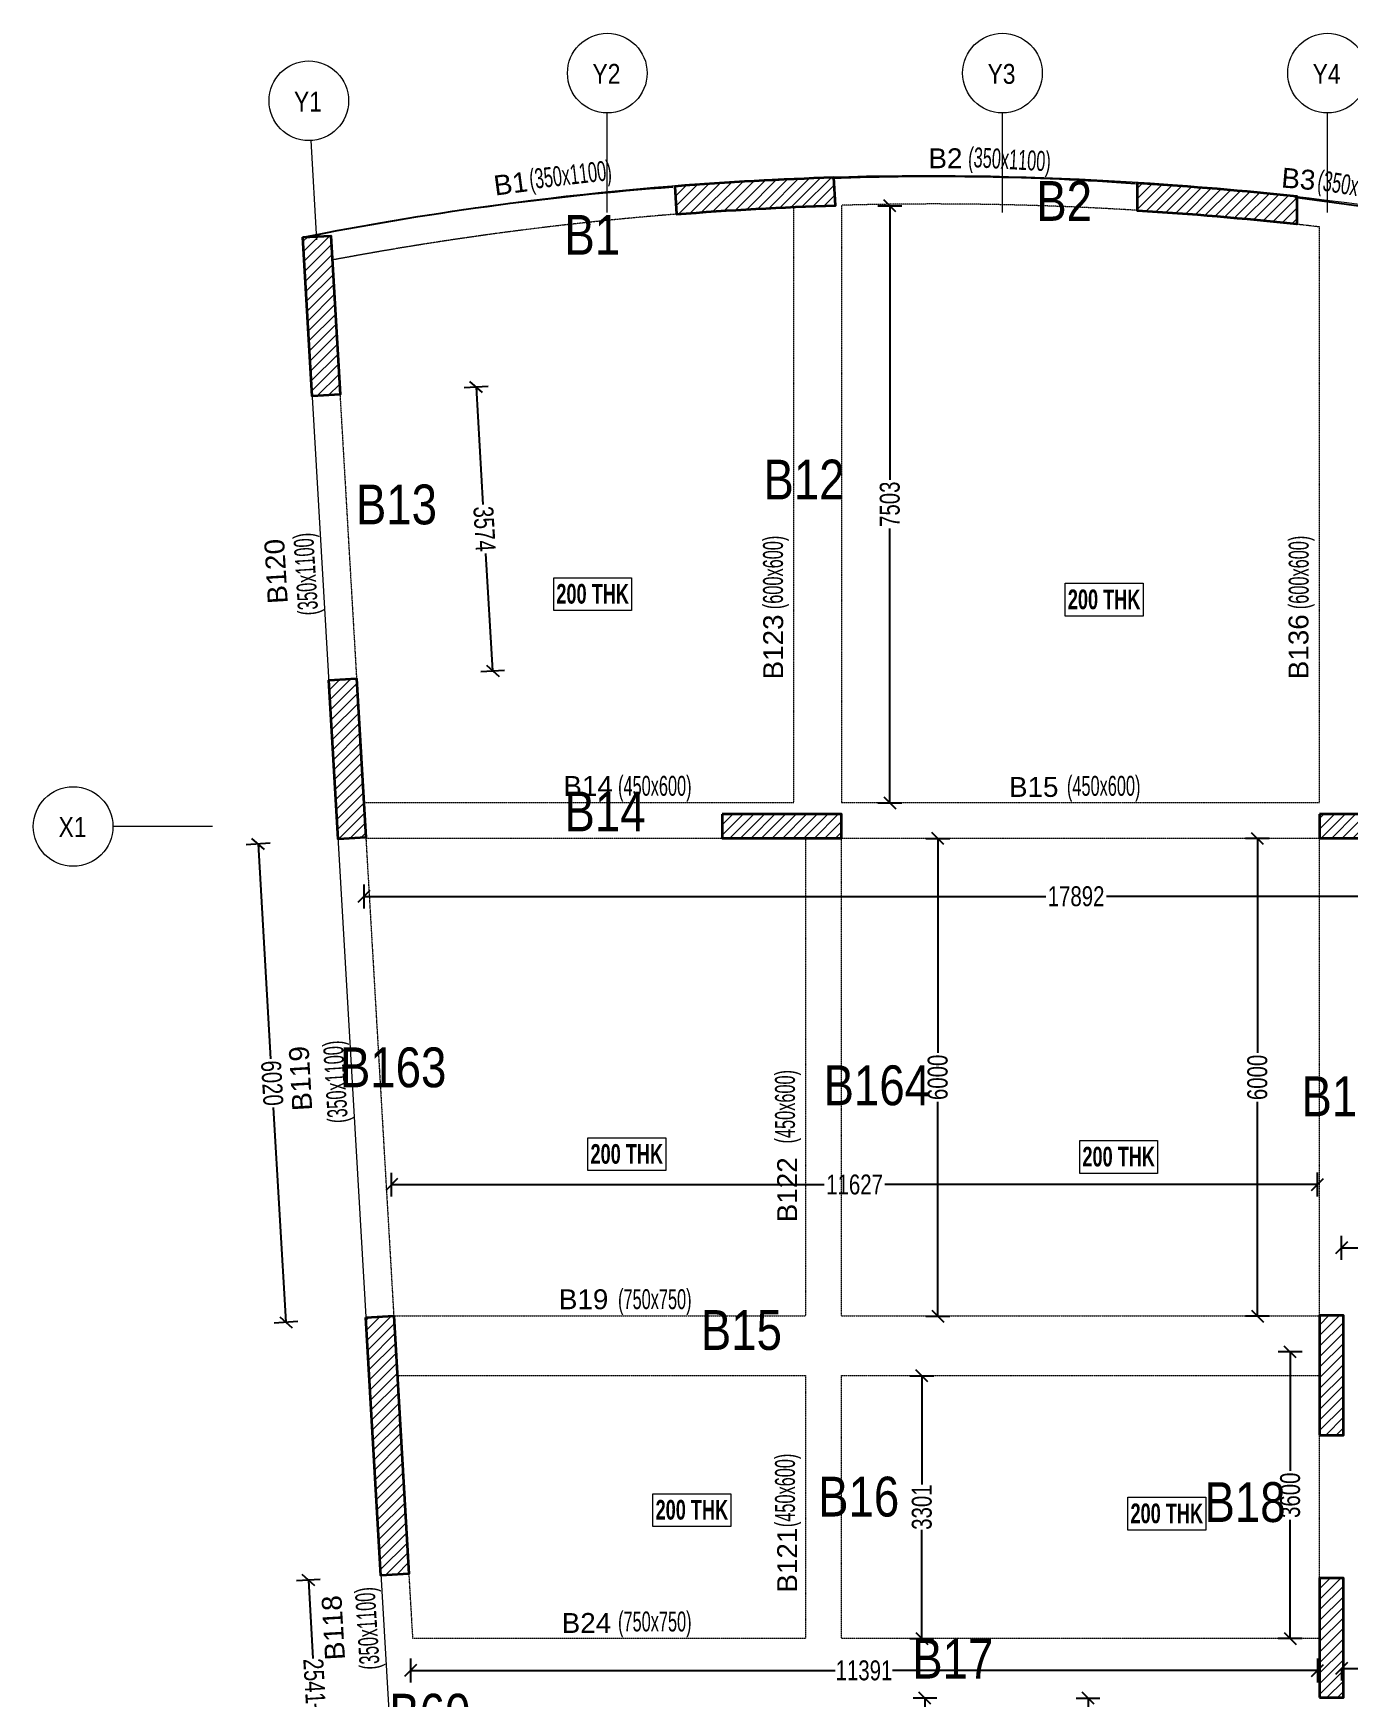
# Model space of a CAD drawing. Header units: millimetres. Extents: x 1 to 72184, y 68 to 60126.
# Drawn here: x 1 to 16522, y 39212 to 60126 of the extents above; entities that cross this region are included whole.
import ezdxf
from ezdxf.enums import TextEntityAlignment as Align

# ---------------------------------------------------------------- set-up
doc = ezdxf.new("R2010")
doc.units = ezdxf.units.MM
doc.linetypes.add('Grid Line', pattern=[2222.5, 1270, -317.5, 317.5, -317.5])
doc.linetypes.add('HIDDEN', pattern=[0.375, 0.25, -0.125])
for name, color, linetype, lineweight in [('A-FLOR-IDEN', 11, 'Continuous', 9), ('A-GRIDS', 8, 'Continuous', 9), ('S-BEAM', 7, 'Continuous', 18), ('S-BEAM-IDEN', 2, 'Continuous', 9), ('S-COL HATCH', 9, 'Continuous', 0), ('S-COLS', 5, 'Continuous', 35), ('S-GRIDS', 8, 'Continuous', 9)]:
    doc.layers.add(name, color=color, linetype=linetype, lineweight=lineweight)
doc.layers.add('Abhinav working', color=6, linetype='Continuous')
doc.layers.add('Beam Nos', color=7, linetype='Continuous')
doc.styles.add('Arial Narrow', font='ARIALN.TTF', dxfattribs={"height": 400})
doc.styles.add('Dim.s & Anno.(Misc.)', font='ARIALN.TTF')
doc.styles.add('SC-BBS1', font='SansSerif')
doc.styles.add('SOBHA', font='swisscl.ttf')
doc.styles.add('Swis721 LtCn BT', font='swisscl.ttf', dxfattribs={"width": 0.9, "height": 233.355162})
doc.styles.add('Swis721 LtCn BT_B', font='', dxfattribs={"width": 0.9, "height": 246.918336})
doc.styles.get('Swis721 LtCn BT_B').set_extended_font_data('Swis721 LtCn BT', bold=True)
doc.dimstyles.new('S-100', dxfattribs={"dimscale": 100, "dimtxt": 2.5, "dimasz": 1.5, "dimexe": 1.5, "dimexo": 1.5, "dimgap": 0.1, "dimtad": 0, "dimdec": 0, "dimrnd": 0.0005, "dimzin": 0, "dimdsep": 46, "dimtxsty": 'SOBHA', "dimblk": 'OBLIQUE', "dimcen": 0.09, "dimclrd": 8, "dimclre": 8, "dimclrt": 6, "dimadec": 0, "dimazin": 0, "dimtfac": 1, "dimtdec": 0, "dimtofl": 0, "dimtmove": 0, "dimatfit": 3, "dimfxl": 1.5, "dimfxlon": 1, "dimtolj": 1, "dimtzin": 0, "dimlwd": -1, "dimlwe": -1, "dimarcsym": 0})
pattern_1 = [(45, (-31215772.29, 20872216.62), (-66.29126074, 66.29126074), [])]

# ---------------------------------------------------------------- blocks, each defined once
blk = doc.blocks.new('Grid - Type 1 Structural-6743905-9TH FLOOR LVL')
at = {"layer": 'A-GRIDS'}
blk.add_circle((0, 0), 4, dxfattribs=at)
blk = doc.blocks.new('A$C45bf0ae9')
at = {"layer": 'S-GRIDS', "linetype": 'Grid Line'}
for p, q in [((-12545, 41014), (-12545, 42264)), ((-7583, 41014), (-7583, 42264)), ((-3500, 41014), (-3500, 42264)), ((-16192, 40669), (-16265, 41917)), ((-17504, 33297), (-18754, 33297))]:
    blk.add_line(p, q, dxfattribs=at)
at = {"layer": 'A-GRIDS', "xscale": 124.9999999999999, "yscale": 124.9999999999999, "zscale": 124.9999999999999}
for p in [(-12545, 42764), (-7583, 42764), (-3500, 42764)]:
    blk.add_blockref('Grid - Type 1 Structural-6743905-9TH FLOOR LVL', p, dxfattribs=at)
for p, rotation in [((-16294, 42416), 3.339999999999538), ((-19254, 33297), 89.99999999999982)]:
    blk.add_blockref('Grid - Type 1 Structural-6743905-9TH FLOOR LVL', p, dxfattribs=dict(at, rotation=rotation))
at = {"layer": 'A-GRIDS', "lineweight": 18, "char_height": 250, "width": 440.93, "attachment_point": 1, "style": 'Arial Narrow'}
for s, insert in [('Y2', (-12731, 42879)), ('Y3', (-7769, 42879)), ('Y4', (-3686, 42879)), ('Y1', (-16480, 42530)), ('X1', (-19437, 33415))]:
    blk.add_mtext(s, dxfattribs=dict(at, insert=insert))
blk = doc.blocks.new('_OBLIQUE')
at = {"color": 0, "linetype": 'ByBlock'}
blk.add_line((-0.5, -0.5), (0.5, 0.5), dxfattribs=at)
blk = doc.blocks.new('*D524')
at = {"layer": 'Abhinav working', "color": 8, "transparency": 16777216}
for p, q in [((10609, 57959), (10909, 57959)), ((10759, 57959), (10759, 54514)), ((10759, 50456), (10759, 53902)), ((10609, 50456), (10909, 50456))]:
    blk.add_line(p, q, dxfattribs=at)
at = {"layer": 'Defpoints', "color": 0, "transparency": 16777216}
for p in [(10127, 57959, 0), (10127, 50456), (10759, 50456)]:
    blk.add_point(p, dxfattribs=at)
at = {"layer": 'Abhinav working', "color": 8, "transparency": 16777216, "xscale": 150, "yscale": 150, "zscale": 150}
for p, rotation in [((10759, 57959), 90), ((10759, 50456), 270)]:
    blk.add_blockref('_OBLIQUE', p, dxfattribs=dict(at, rotation=rotation))
at = {"layer": 'Abhinav working', "color": 6, "transparency": 16777216, "insert": (10759, 54208), "char_height": 250, "attachment_point": 5, "rotation": 90, "style": 'SOBHA'}
blk.add_mtext('\\A1;7503', dxfattribs=at)
blk = doc.blocks.new('*D525')
at = {"layer": 'Abhinav working', "color": 8, "transparency": 16777216}
for p, q in [((5413, 55673), (5713, 55690)), ((5563, 55681), (5649, 54205)), ((5771, 52114), (5685, 53590)), ((5621, 52105), (5920, 52123))]:
    blk.add_line(p, q, dxfattribs=at)
at = {"layer": 'Defpoints', "color": 0, "transparency": 16777216}
for p in [(5563, 55681), (3827, 55580, 0), (4035, 52013, 0)]:
    blk.add_point(p, dxfattribs=at)
at = {"layer": 'Abhinav working', "color": 8, "transparency": 16777216, "xscale": 150, "yscale": 150, "zscale": 150}
for p, rotation in [((5563, 55681), 93.33222429852955), ((5771, 52114), 273.3322242985295)]:
    blk.add_blockref('_OBLIQUE', p, dxfattribs=dict(at, rotation=rotation))
at = {"layer": 'Abhinav working', "color": 6, "transparency": 16777216, "insert": (5667, 53898), "char_height": 250, "attachment_point": 5, "rotation": 273.3322, "style": 'SOBHA'}
blk.add_mtext('\\A1;3574', dxfattribs=at)
blk = doc.blocks.new('*D526')
at = {"layer": 'Abhinav working', "color": 8, "transparency": 16777216}
for p, q in [((4152, 49430), (4152, 49130)), ((22044, 49432), (22044, 49132)), ((4152, 49280), (12716, 49281)), ((22044, 49282), (13480, 49281))]:
    blk.add_line(p, q, dxfattribs=at)
at = {"layer": 'Defpoints', "color": 0, "transparency": 16777216}
for p in [(4152, 50006), (22044, 50007, 0), (22044, 49282)]:
    blk.add_point(p, dxfattribs=at)
at = {"layer": 'Abhinav working', "color": 8, "transparency": 16777216, "xscale": 150, "yscale": 150, "zscale": 150}
for p, rotation in [((22044, 49282), 0.0037459850678459), ((4152, 49280), 180.0037459850678)]:
    blk.add_blockref('_OBLIQUE', p, dxfattribs=dict(at, rotation=rotation))
at = {"layer": 'Abhinav working', "color": 6, "transparency": 16777216, "insert": (13098, 49281), "char_height": 250, "attachment_point": 5, "rotation": 0.0037, "style": 'SOBHA'}
blk.add_mtext('\\A1;17892', dxfattribs=at)
blk = doc.blocks.new('*D527')
at = {"layer": 'Abhinav working', "color": 8, "transparency": 16777216}
for p, q in [((4502, 45509), (4502, 45809)), ((16129, 45510), (16129, 45810)), ((4502, 45659), (9935, 45659)), ((16129, 45660), (10697, 45659))]:
    blk.add_line(p, q, dxfattribs=at)
at = {"layer": 'Defpoints', "color": 0, "transparency": 16777216}
for p in [(16129, 45660), (4502, 44006), (16130, 44007, 0)]:
    blk.add_point(p, dxfattribs=at)
at = {"layer": 'Abhinav working', "color": 8, "transparency": 16777216, "xscale": 150, "yscale": 150, "zscale": 150}
for p, rotation in [((4502, 45659), 180.0057640233731), ((16129, 45660), 0.005764023373202)]:
    blk.add_blockref('_OBLIQUE', p, dxfattribs=dict(at, rotation=rotation))
at = {"layer": 'Abhinav working', "color": 6, "transparency": 16777216, "insert": (10316, 45659), "char_height": 250, "attachment_point": 5, "rotation": 0.0058, "style": 'SOBHA'}
blk.add_mtext('\\A1;11627', dxfattribs=at)
blk = doc.blocks.new('*D528')
at = {"layer": 'Abhinav working', "color": 8, "transparency": 16777216}
for p, q in [((11011, 43257), (11311, 43257)), ((11161, 43257), (11161, 41891)), ((11161, 39956), (11161, 41322)), ((11011, 39956), (11311, 39956))]:
    blk.add_line(p, q, dxfattribs=at)
at = {"layer": 'Defpoints', "color": 0, "transparency": 16777216}
for p in [(10128, 43257, 0), (10128, 39956), (11161, 39956)]:
    blk.add_point(p, dxfattribs=at)
at = {"layer": 'Abhinav working', "color": 8, "transparency": 16777216, "xscale": 150, "yscale": 150, "zscale": 150}
for p, rotation in [((11161, 43257), 90), ((11161, 39956), 270)]:
    blk.add_blockref('_OBLIQUE', p, dxfattribs=dict(at, rotation=rotation))
at = {"layer": 'Abhinav working', "color": 6, "transparency": 16777216, "insert": (11161, 41607), "char_height": 250, "attachment_point": 5, "rotation": 90, "style": 'SOBHA'}
blk.add_mtext('\\A1;3301', dxfattribs=at)
blk = doc.blocks.new('*D529')
at = {"layer": 'Abhinav working', "color": 8, "transparency": 16777216}
for p, q in [((4738, 39703), (4738, 39403)), ((4738, 39553), (10074, 39554)), ((16130, 39555), (10794, 39554)), ((16130, 39705), (16130, 39405))]:
    blk.add_line(p, q, dxfattribs=at)
at = {"layer": 'Defpoints', "color": 0, "transparency": 16777216}
for p in [(4738, 39956), (16130, 39957, 0), (16130, 39555)]:
    blk.add_point(p, dxfattribs=at)
at = {"layer": 'Abhinav working', "color": 8, "transparency": 16777216, "xscale": 150, "yscale": 150, "zscale": 150}
for p, rotation in [((4738, 39553), 180.005883403455), ((16130, 39555), 0.0058834034550713)]:
    blk.add_blockref('_OBLIQUE', p, dxfattribs=dict(at, rotation=rotation))
at = {"layer": 'Abhinav working', "color": 6, "transparency": 16777216, "insert": (10434, 39554), "char_height": 250, "attachment_point": 5, "rotation": 0.0059, "style": 'SOBHA'}
blk.add_mtext('\\A1;11391', dxfattribs=at)
blk = doc.blocks.new('*D530')
at = {"layer": 'Abhinav working', "color": 8, "transparency": 16777216}
for p, q in [((16430, 39579), (16430, 39429)), ((16430, 39579), (19873, 39579)), ((23929, 39579), (20485, 39579)), ((23929, 39579), (23929, 39429))]:
    blk.add_line(p, q, dxfattribs=at)
at = {"layer": 'Defpoints', "color": 0, "transparency": 16777216}
for p in [(16430, 39656), (23929, 39656), (23929, 39579)]:
    blk.add_point(p, dxfattribs=at)
at = {"layer": 'Abhinav working', "color": 8, "transparency": 16777216, "xscale": 150, "yscale": 150, "zscale": 150, "rotation": 180}
blk.add_blockref('_OBLIQUE', (16430, 39579), dxfattribs=at)
at = {"layer": 'Abhinav working', "color": 8, "transparency": 16777216, "xscale": 150, "yscale": 150, "zscale": 150}
blk.add_blockref('_OBLIQUE', (23929, 39579), dxfattribs=at)
at = {"layer": 'Abhinav working', "color": 6, "transparency": 16777216, "insert": (20179, 39579), "char_height": 250, "attachment_point": 5, "style": 'SOBHA'}
blk.add_mtext('\\A1;7500', dxfattribs=at)
blk = doc.blocks.new('*D531')
at = {"layer": 'Abhinav working', "color": 8, "transparency": 16777216}
for p, q in [((16430, 44714), (16430, 45014)), ((23929, 44713), (23929, 45013)), ((16430, 44864), (19874, 44864)), ((23929, 44863), (20486, 44864))]:
    blk.add_line(p, q, dxfattribs=at)
at = {"layer": 'Defpoints', "color": 0, "transparency": 16777216}
for p in [(23929, 44863), (16430, 44007, 0), (23929, 44006)]:
    blk.add_point(p, dxfattribs=at)
at = {"layer": 'Abhinav working', "color": 8, "transparency": 16777216, "xscale": 150, "yscale": 150, "zscale": 150}
for p, rotation in [((16430, 44864), 179.9910636121946), ((23929, 44863), 359.9910636121946)]:
    blk.add_blockref('_OBLIQUE', p, dxfattribs=dict(at, rotation=rotation))
at = {"layer": 'Abhinav working', "color": 6, "transparency": 16777216, "insert": (20180, 44864), "char_height": 250, "attachment_point": 5, "rotation": 359.9911, "style": 'SOBHA'}
blk.add_mtext('\\A1;7500', dxfattribs=at)
blk = doc.blocks.new('*D324')
at = {"layer": 'Abhinav working', "color": 8, "transparency": 16777216}
for p, q in [((11350, 39206), (11050, 39206)), ((11200, 39206), (11200, 35041)), ((11200, 30262), (11200, 34427)), ((11350, 30262), (11050, 30262))]:
    blk.add_line(p, q, dxfattribs=at)
at = {"layer": 'Defpoints', "color": 0, "transparency": 16777216}
for p in [(11200, 39206), (11934, 39206), (11960, 30262)]:
    blk.add_point(p, dxfattribs=at)
at = {"layer": 'Abhinav working', "color": 8, "transparency": 16777216, "xscale": 150, "yscale": 150, "zscale": 150}
for p, rotation in [((11200, 39206), 90), ((11200, 30262), 270)]:
    blk.add_blockref('_OBLIQUE', p, dxfattribs=dict(at, rotation=rotation))
at = {"layer": 'Abhinav working', "color": 6, "transparency": 16777216, "insert": (11200, 34734), "char_height": 250, "attachment_point": 5, "rotation": 90, "style": 'SOBHA'}
blk.add_mtext('\\A1;8945', dxfattribs=at)
blk = doc.blocks.new('*D325')
at = {"layer": 'Abhinav working', "color": 8, "transparency": 16777216}
for p, q in [((3606, 40698), (3307, 40681)), ((3457, 40690), (3514, 39705)), ((3605, 38153), (3547, 39137)), ((3755, 38161), (3455, 38144))]:
    blk.add_line(p, q, dxfattribs=at)
at = {"layer": 'Defpoints', "color": 0, "transparency": 16777216}
for p in [(4342, 40741, 0), (3605, 38153), (4490, 38204, 0)]:
    blk.add_point(p, dxfattribs=at)
at = {"layer": 'Abhinav working', "color": 8, "transparency": 16777216, "xscale": 150, "yscale": 150, "zscale": 150}
for p, rotation in [((3457, 40690), 93.34996493259764), ((3605, 38153), 273.3499649325977)]:
    blk.add_blockref('_OBLIQUE', p, dxfattribs=dict(at, rotation=rotation))
at = {"layer": 'Abhinav working', "color": 6, "transparency": 16777216, "insert": (3531, 39421), "char_height": 250, "attachment_point": 5, "rotation": 273.35, "style": 'SOBHA'}
blk.add_mtext('\\A1;2541', dxfattribs=at)
blk = doc.blocks.new('*D446')
at = {"layer": 'Abhinav working', "color": 8, "transparency": 16777216}
for p, q in [((15937, 43556), (15637, 43556)), ((15787, 43556), (15787, 42063)), ((15787, 39956), (15787, 41449)), ((15937, 39956), (15637, 39956))]:
    blk.add_line(p, q, dxfattribs=at)
at = {"layer": 'Defpoints', "color": 0, "transparency": 16777216}
for p in [(15787, 43556), (16130, 43556, 0), (16130, 39956, 0)]:
    blk.add_point(p, dxfattribs=at)
at = {"layer": 'Abhinav working', "color": 8, "transparency": 16777216, "xscale": 150, "yscale": 150, "zscale": 150}
for p, rotation in [((15787, 43556), 90), ((15787, 39956), 270)]:
    blk.add_blockref('_OBLIQUE', p, dxfattribs=dict(at, rotation=rotation))
at = {"layer": 'Abhinav working', "color": 6, "transparency": 16777216, "insert": (15787, 41756), "char_height": 250, "attachment_point": 5, "rotation": 90, "style": 'SOBHA'}
blk.add_mtext('\\A1;3600', dxfattribs=at)
blk = doc.blocks.new('*D447')
at = {"layer": 'Abhinav working', "color": 8, "transparency": 16777216}
for p, q in [((2975, 49948), (2675, 49930)), ((2825, 49939), (2982, 47241)), ((3175, 43929), (3018, 46627)), ((3325, 43938), (3026, 43920))]:
    blk.add_line(p, q, dxfattribs=at)
at = {"layer": 'Defpoints', "color": 0, "transparency": 16777216}
for p in [(3803, 49996, 0), (2825, 49939), (4153, 43986)]:
    blk.add_point(p, dxfattribs=at)
at = {"layer": 'Abhinav working', "color": 8, "transparency": 16777216, "xscale": 150, "yscale": 150, "zscale": 150}
for p, rotation in [((2825, 49939), 93.33497797736294), ((3175, 43929), 273.3349779773629)]:
    blk.add_blockref('_OBLIQUE', p, dxfattribs=dict(at, rotation=rotation))
at = {"layer": 'Abhinav working', "color": 6, "transparency": 16777216, "insert": (3000, 46934), "char_height": 250, "attachment_point": 5, "rotation": 273.335, "style": 'SOBHA'}
blk.add_mtext('\\A1;6020', dxfattribs=at)
blk = doc.blocks.new('*D448')
at = {"layer": 'Abhinav working', "color": 8, "transparency": 16777216}
for p, q in [((11211, 50007), (11511, 50007)), ((11361, 50007), (11361, 47315)), ((11361, 44007), (11361, 46700)), ((11211, 44007), (11511, 44007))]:
    blk.add_line(p, q, dxfattribs=at)
at = {"layer": 'Defpoints', "color": 0, "transparency": 16777216}
for p in [(10128, 50007, 0), (10128, 44007, 0), (11361, 44007)]:
    blk.add_point(p, dxfattribs=at)
at = {"layer": 'Abhinav working', "color": 8, "transparency": 16777216, "xscale": 150, "yscale": 150, "zscale": 150}
for p, rotation in [((11361, 50007), 90), ((11361, 44007), 270)]:
    blk.add_blockref('_OBLIQUE', p, dxfattribs=dict(at, rotation=rotation))
at = {"layer": 'Abhinav working', "color": 6, "transparency": 16777216, "insert": (11361, 47007), "char_height": 250, "attachment_point": 5, "rotation": 90, "style": 'SOBHA'}
blk.add_mtext('\\A1;6000', dxfattribs=at)
blk = doc.blocks.new('*D449')
at = {"layer": 'Abhinav working', "color": 8, "transparency": 16777216}
for p, q in [((15525, 50006), (15225, 50006)), ((15375, 50006), (15375, 47313)), ((15375, 44006), (15375, 46699)), ((15525, 44006), (15225, 44006))]:
    blk.add_line(p, q, dxfattribs=at)
at = {"layer": 'Defpoints', "color": 0, "transparency": 16777216}
for p in [(15375, 50006), (16130, 50006, 0), (16130, 44006, 0)]:
    blk.add_point(p, dxfattribs=at)
at = {"layer": 'Abhinav working', "color": 8, "transparency": 16777216, "xscale": 150, "yscale": 150, "zscale": 150}
for p, rotation in [((15375, 50006), 90), ((15375, 44006), 270)]:
    blk.add_blockref('_OBLIQUE', p, dxfattribs=dict(at, rotation=rotation))
at = {"layer": 'Abhinav working', "color": 6, "transparency": 16777216, "insert": (15375, 47006), "char_height": 250, "attachment_point": 5, "rotation": 90, "style": 'SOBHA'}
blk.add_mtext('\\A1;6000', dxfattribs=at)
blk = doc.blocks.new('*D480')
at = {"layer": 'Abhinav working', "color": 8, "transparency": 16777216}
for p, q in [((13098, 39206), (13398, 39206)), ((13248, 39206), (13248, 36835)), ((13248, 33896), (13248, 36267)), ((13098, 33896), (13398, 33896))]:
    blk.add_line(p, q, dxfattribs=at)
at = {"layer": 'Defpoints', "color": 0, "transparency": 16777216}
for p in [(12434, 39206), (12434, 33896), (13248, 33896)]:
    blk.add_point(p, dxfattribs=at)
at = {"layer": 'Abhinav working', "color": 8, "transparency": 16777216, "xscale": 150, "yscale": 150, "zscale": 150}
for p, rotation in [((13248, 39206), 90), ((13248, 33896), 270)]:
    blk.add_blockref('_OBLIQUE', p, dxfattribs=dict(at, rotation=rotation))
at = {"layer": 'Abhinav working', "color": 6, "transparency": 16777216, "insert": (13248, 36551), "char_height": 250, "attachment_point": 5, "rotation": 90, "style": 'SOBHA'}
blk.add_mtext('\\A1;5311', dxfattribs=at)

msp = doc.modelspace()

# ---------------------------------------------------------------- hatches: boundary and pattern name
at = {"layer": 'S-COL HATCH', "transparency": 33554687}
h = msp.add_hatch(dxfattribs=at)
h.set_pattern_fill('ANSI31', color=256, scale=750)
h.set_pattern_definition(pattern_1)
h.paths.add_polyline_path([(10074.9, 57962.1), (10055.8, 58311.7, 0.0118501), (8058.8, 58202.2), (8077.9, 57852.6, -0.0119492)])
h = msp.add_hatch(dxfattribs=at)
h.set_pattern_fill('ANSI31', color=256, scale=750)
h.set_pattern_definition(pattern_1)
h.paths.add_polyline_path([(15869.9, 57725.3), (15869.9, 58077.4, 0.0118918), (13869.9, 58245.3), (13869.9, 57894.6, -0.011992)])
h = msp.add_hatch(dxfattribs=at)
h.set_pattern_fill('ANSI31', color=256, scale=750)
h.set_pattern_definition(pattern_1)
h.paths.add_polyline_path([(3504, 55565.3), (3853.4, 55585.7), (3736.9, 57582.3), (3387.5, 57561.9)])
h = msp.add_hatch(dxfattribs=at)
h.set_pattern_fill('ANSI31', color=256, scale=750)
h.set_pattern_definition(pattern_1)
h.paths.add_polyline_path([(3828.6, 50001), (4178, 50021.4), (4061.5, 52018), (3712.1, 51997.7)])
h = msp.add_hatch(dxfattribs=at)
h.set_pattern_fill('ANSI31', color=256, scale=750)
h.set_pattern_definition(pattern_1)
h.paths.add_polyline_path([(10153.8, 50012.7), (10153.8, 50312.7), (8653.8, 50312.7), (8653.8, 50012.7)])
h = msp.add_hatch(dxfattribs=at)
h.set_pattern_fill('ANSI31', color=256, scale=750)
h.set_pattern_definition(pattern_1)
h.paths.add_polyline_path([(17655.7, 50012.7), (17655.7, 50312.7), (16155.7, 50312.7), (16155.7, 50012.7)])
h = msp.add_hatch(dxfattribs=at)
h.set_pattern_fill('ANSI31', color=256, scale=750)
h.set_pattern_definition([(45, (-31343257.79, 20900885.62), (-66.29126074, 66.29126074), [])])
h.paths.add_polyline_path([(4368, 40746.6), (4717.4, 40767), (4528.1, 44011.5), (4178.7, 43991.1)])
h = msp.add_hatch(dxfattribs=at)
h.set_pattern_fill('ANSI31', color=256, scale=750)
h.set_pattern_definition(pattern_1)
h.paths.add_polyline_path([(16455.7, 44012.7), (16155.7, 44012.7), (16155.7, 42512.7), (16455.7, 42512.7)])
h = msp.add_hatch(dxfattribs=at)
h.set_pattern_fill('ANSI31', color=256, scale=750)
h.set_pattern_definition(pattern_1)
h.paths.add_polyline_path([(16455.7, 40712.7), (16155.7, 40712.7), (16155.7, 39212.7), (16455.7, 39212.7)])

# ---------------------------------------------------------------- linework, layer by layer
at = {"layer": 'A-FLOR-IDEN', "color": 8, "flags": 128}
for points in [[(7514.8, 53284.4), (7514.8, 52872.5), (6537.3, 52872.5), (6537.3, 53284.4)], [(7514.8, 53284.4), (7514.8, 52872.5), (6537.3, 52872.5), (6537.3, 53284.4)], [(13938.8, 53214.4), (13938.8, 52802.5), (12961.3, 52802.5), (12961.3, 53214.4)], [(13938.8, 53214.4), (13938.8, 52802.5), (12961.3, 52802.5), (12961.3, 53214.4)], [(7943.8, 46246.4), (7943.8, 45834.5), (6966.3, 45834.5), (6966.3, 46246.4)], [(7943.8, 46246.4), (7943.8, 45834.5), (6966.3, 45834.5), (6966.3, 46246.4)], [(14121.8, 46212.4), (14121.8, 45800.5), (13144.3, 45800.5), (13144.3, 46212.4)], [(14121.8, 46212.4), (14121.8, 45800.5), (13144.3, 45800.5), (13144.3, 46212.4)], [(14725.8, 41729.9), (14725.8, 41318), (13748.3, 41318), (13748.3, 41729.9)], [(14725.8, 41729.9), (14725.8, 41318), (13748.3, 41318), (13748.3, 41729.9)]]:
    msp.add_lwpolyline(points, close=True, dxfattribs=at)
at = {"layer": 'A-FLOR-IDEN', "color": 8, "elevation": 0, "flags": 128}
msp.add_lwpolyline([(8761.1, 41775), (8761.1, 41363.2), (7783.6, 41363.2), (7783.6, 41775)], close=True, dxfattribs=at)
msp.add_lwpolyline([(8761.1, 41775), (8761.1, 41363.2), (7783.6, 41363.2), (7783.6, 41775)], close=True, dxfattribs=at)
at = {"layer": 'Abhinav working', "elevation": 0}
for points in [[(3387.5, 57561.9, -0.0306343), (8032.7, 58196.9)], [(10029.7, 58306.4, -0.0270285), (13843.8, 58240)]]:
    msp.add_lwpolyline(points, format="xyb", dxfattribs=at)
msp.add_lwpolyline([(15843.8, 58066.5), (17545.3, 57834)], dxfattribs=at)
at = {"layer": 'S-BEAM', "ltscale": 250000}
msp.add_line((3387.1, 57561.9, 0), (6582.7, 2787.5, 0), dxfattribs=at)
at = {"layer": 'S-BEAM', "linetype": 'HIDDEN'}
for p, q in [((16155.7, 50461.5, 0), (16155.7, 57692, 0)), ((4151.9, 50461.5), (9553.4, 50461.5)), ((10153.4, 50461.5), (16155.7, 50461.5)), ((4178.2, 50011.5), (16155.7, 50011.5, 0)), ((9703.8, 44011.5, 0), (9703.8, 50012.7, 0)), ((10153.8, 44012.7, 0), (10153.8, 50012.7, 0)), ((16155.7, 44011.5, 0), (16155.7, 50011.5, 0)), ((4528.6, 44011.5), (9703.8, 44011.5)), ((10153.4, 44011.5), (16455.7, 44011.5)), ((4572.4, 43261.5), (9703.8, 43261.5)), ((9703.8, 39961.5, 0), (9703.8, 43262.7, 0)), ((10153.8, 39962.7, 0), (10153.8, 43262.7, 0)), ((10153.8, 43261.5), (16155.7, 43261.5)), ((16155.7, 39961.5, 0), (16155.7, 43261.5, 0)), ((4764.5, 39961.5), (9703.8, 39961.5)), ((10153.4, 39961.5), (16155.7, 39961.5))]:
    msp.add_line(p, q, dxfattribs=at)
at = {"layer": 'S-BEAM', "linetype": 'HIDDEN', "elevation": 0}
for points in [[(9553.4, 50461.5), (9553.4, 57942.9, 0.0357696), (3754.3, 57276), (4151.9, 50461.5)], [(16155.7, 57692, 0.0368052), (10153.4, 57964.4), (10153.4, 50461.5)]]:
    msp.add_lwpolyline(points, format="xyb", dxfattribs=at)
msp.add_lwpolyline([(4178.2, 50011.5), (4764.5, 39961.5)], dxfattribs=at)
at = {"layer": 'S-BEAM', "ltscale": 250000}
msp.add_arc((11255.9, 17955.8, 0), 40380.2, 81.00201, 101.23709, dxfattribs=at)
at = {"layer": 'S-COLS', "elevation": 0}
for points in [[(10055.8, 58311.7, 0.0118501), (8058.8, 58202.2), (8077.9, 57852.6, -0.0119492), (10074.9, 57962.1), (10055.8, 58311.7)], [(13869.9, 58245.3, -0.0118918), (15869.9, 58077.4), (15869.9, 57725.3, 0.011992), (13869.9, 57894.6), (13869.9, 58245.3)]]:
    msp.add_lwpolyline(points, format="xyb", dxfattribs=at)
for points in [[(3387.5, 57561.9), (3736.9, 57582.3), (3853.4, 55585.7), (3504, 55565.3)], [(3712.1, 51997.7), (4061.5, 52018), (4178, 50021.4), (3828.6, 50001)], [(8653.8, 50312.7), (8653.8, 50012.7), (10153.8, 50012.7), (10153.8, 50312.7)], [(16155.7, 50312.7), (16155.7, 50012.7), (17655.7, 50012.7), (17655.7, 50312.7)], [(4178.7, 43991.1), (4528.1, 44011.5), (4717.4, 40767), (4368, 40746.6)], [(16155.7, 42512.7), (16455.7, 42512.7), (16455.7, 44012.7), (16155.7, 44012.7)], [(16155.7, 42512.7), (16455.7, 42512.7), (16455.7, 44012.7), (16155.7, 44012.7)], [(16155.7, 39212.7), (16455.7, 39212.7), (16455.7, 40712.7), (16155.7, 40712.7)], [(16155.7, 39212.7), (16455.7, 39212.7), (16455.7, 40712.7), (16155.7, 40712.7)]]:
    msp.add_lwpolyline(points, close=True, dxfattribs=at)

# ---------------------------------------------------------------- block references
at = {"layer": 'Beam Nos'}
msp.add_blockref('A$C45bf0ae9', (19755.5, 16861.5), dxfattribs=at)

# ---------------------------------------------------------------- texts
at = {"layer": 'A-FLOR-IDEN', "color": 1, "char_height": 246.92, "width": 1155, "attachment_point": 2, "line_spacing_factor": 0.964267, "style": 'Swis721 LtCn BT_B'}
for insert in [(7026.1, 53206.3), (7026.1, 53206.3), (13450.1, 53136.3), (13450.1, 53136.3), (7455.1, 46168.3), (7455.1, 46168.3), (13633.1, 46134.3), (13633.1, 46134.3), (8272.3, 41697), (8272.3, 41697), (14237.1, 41651.8), (14237.1, 41651.8)]:
    msp.add_mtext('200 THK', dxfattribs=dict(at, insert=insert))
at = {"layer": 'Abhinav working', "char_height": 500, "attachment_point": 1, "style": 'Dim.s & Anno.(Misc.)'}
for s, insert in [('B2', (12597.5, 58268.8, 0)), ('B1', (6670.8, 57842.4)), ('B12', (9171.1, 54768)), ('B13', (4052.5, 54455.5)), ('B14', (6671.8, 50597.8)), ('B163', (3852, 47382.7)), ('B164', (9926.3, 47156.9, 0)), ('B165', (15928.2, 47018.7, 0)), ('B15', (8384.7, 44082.1)), ('B16', (9857.8, 41988.8)), ('B18', (14710.4, 41920.2, 0)), ('B17', (11039.7, 39952.8)), ('B60', (4471.7, 39261.3, 0))]:
    msp.add_mtext_dynamic_manual_height_columns(s, width=21149.247, gutter_width=5423.5, heights=[0], dxfattribs=dict(at, insert=insert))
at = {"layer": 'Beam Nos', "color": 3, "style": 'SC-BBS1'}
for s, p in [('B2', (11457.2, 58354.9, 0)), ('B14', (6969.2, 50468.4, 0)), ('B15', (12565.7, 50455.9, 0)), ('B19', (6912.7, 44018.4, 0)), ('B24', (6948.2, 39951))]:
    msp.add_text(s, height=250, dxfattribs=at).set_placement(p, align=Align.BOTTOM_CENTER)
for s, rotation, p in [('B1', 7.54916, (6023.4, 58039.2)), ('B3', 355.13395, (15874.8, 58096.5, 0)), ('B123', 90, (9493.7, 52414.9)), ('B136', 90, (16091.2, 52417.3, 0)), ('B122', 90, (9669, 45594.4)), ('B121', 90, (9669, 40940.8))]:
    msp.add_text(s, height=250, rotation=rotation, dxfattribs=at).set_placement(p, align=Align.BOTTOM_CENTER)
at = {"layer": 'Beam Nos', "style": 'SC-BBS1'}
for s, p in [('B120', (3248.4, 53376.2, 0)), ('B119', (3556.4, 47004.7, 0)), ('B118', (3967.9, 40102.2, 0))]:
    msp.add_text(s, height=250, rotation=93.339, dxfattribs=at).set_placement(p, align=Align.BOTTOM_CENTER)
at = {"layer": 'S-BEAM-IDEN', "color": 3, "style": 'Swis721 LtCn BT', "width": 0.8}
for s, rotation, p in [('(350x1100)', 356.84056, (11737.9, 58447.1)), ('(350x1100)', 6.47905, (6245.3, 58166.7)), ('(350x1100)', 350.68539, (16117.7, 58161.9)), ('(600x600)', 90, (9416.2, 52889.7)), ('(600x600)', 90, (16018.6, 52889.7, 0)), ('(450x600)', 90, (9566.7, 46176.3, 0)), ('(450x600)', 90, (9566.7, 41355.5, 0))]:
    msp.add_text(s, height=250, rotation=rotation, dxfattribs=at).set_placement(p)
at = {"layer": 'S-BEAM-IDEN', "style": 'Swis721 LtCn BT', "width": 0.8}
for p in [(3580, 52819.7, 0), (3952.2, 46440, 0), (4352.9, 39572.4, 0)]:
    msp.add_text('(350x1100)', height=250, rotation=93.60442, dxfattribs=at).set_placement(p)
at = {"layer": 'S-BEAM-IDEN', "color": 3, "style": 'Swis721 LtCn BT', "width": 0.8}
for s, p in [('(450x600)', (7345.5, 50544.8)), ('(450x600)', (12983.2, 50544.8)), ('(750x750)', (7345.5, 44094.9)), ('(750x750)', (7345.5, 40044.9))]:
    msp.add_text(s, height=250, dxfattribs=at).set_placement(p)

# ---------------------------------------------------------------- dimensions: what is measured, and where the dimension line sits
at = {"layer": 'Abhinav working'}
for base, p1, p2, picture, middle in [((10759.1, 50456.3), (10127.3, 57959, 0), (10127.3, 50456.3), '*D524', (10759.1, 54207.6)), ((11361.4, 44007.4), (10127.7, 50007.4, 0), (10127.7, 44007.4, 0), '*D448', (11361.4, 47007.4)), ((15374.9, 50006.3), (16129.6, 44006.3, 0), (16129.6, 50006.3, 0), '*D449', (15374.9, 47006.3)), ((11160.7, 39956.3), (10127.7, 43257.4, 0), (10127.7, 39956.3), '*D528', (11160.7, 41606.9)), ((11199.5, 39206.3), (11959.9, 30261.5), (11933.8, 39206.3), '*D324', (11199.5, 34733.9))]:
    dim = msp.add_linear_dim(base=base, p1=p1, p2=p2, angle=90, dimstyle='S-100', dxfattribs=at)
    dim.commit()
    dim.dimension.update_dxf_attribs({"geometry": picture, "text_midpoint": middle})
for p1, p2, distance, picture, middle in [((4035, 52012.8, 0), (3827.3, 55580.4, 0), -1738.6, '*D525', (5666.8, 53897.6)), ((4152.7, 43985.9, 0), (3802.5, 49995.8, 0), 979, '*D447', (3000.2, 46933.9)), ((4152.1, 50006.3), (22044, 50007.4, 0), -725.9, '*D526', (13098.1, 49281)), ((4502.5, 44006.3), (16129.6, 44007.4, 0), 1652.4, '*D527', (10315.9, 45659.2)), ((16429.6, 44007.4, 0), (23929.2, 44006.3), 857, '*D531', (20179.6, 44863.8)), ((16129.6, 39956.3, 0), (16129.6, 43556.3, 0), 343, '*D446', (15786.6, 41756.3)), ((4342, 40741.4, 0), (4490.4, 38204.5, 0), -886.9, '*D325', (3530.9, 39421.1)), ((4738.4, 39956.3), (16129.6, 39957.4, 0), -402.8, '*D529', (10434.1, 39554))]:
    dim = msp.add_aligned_dim(p1=p1, p2=p2, distance=distance, dimstyle='S-100', dxfattribs=at)
    dim.commit()
    dim.dimension.update_dxf_attribs({"geometry": picture, "text_midpoint": middle})
dim = msp.add_linear_dim(base=(23929.2, 39578.6), p1=(16429.6, 39656.3), p2=(23929.2, 39656.3), dimstyle='S-100', dxfattribs=at)
dim.commit()
dim.dimension.update_dxf_attribs({"geometry": '*D530', "text_midpoint": (20179.4, 39578.6)})
at = {"layer": 'Abhinav working', "color": 3}
dim = msp.add_aligned_dim(p1=(12433.8, 39206.3), p2=(12433.8, 33895.6), distance=813.8, dimstyle='S-100', dxfattribs=at)
dim.commit()
dim.dimension.update_dxf_attribs({"geometry": '*D480', "text_midpoint": (13247.6, 36551)})

doc.saveas('drawing.dxf')
